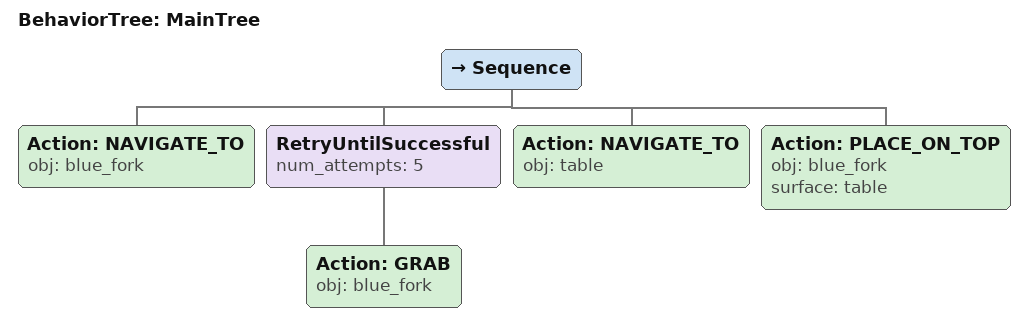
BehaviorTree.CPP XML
<root main_tree_to_execute="MainTree">
  <BehaviorTree ID="MainTree">
    <Sequence>
      <!-- Navigate to blue_fork -->
      <Action ID="NAVIGATE_TO" obj="blue_fork" />
      <!-- Retry GRASP blue_fork up to 5 attempts -->
      <RetryUntilSuccessful num_attempts="5">
        <!-- Grasp blue_fork -->
        <Action ID="GRAB" obj="blue_fork" />
      </RetryUntilSuccessful>
      <!-- Grab blue_fork -->
      <Action ID="NAVIGATE_TO" obj="table" />
      <!-- Place on table -->
      <Action ID="PLACE_ON_TOP" obj="blue_fork" surface="table" />
    </Sequence>
  </BehaviorTree>
</root>
